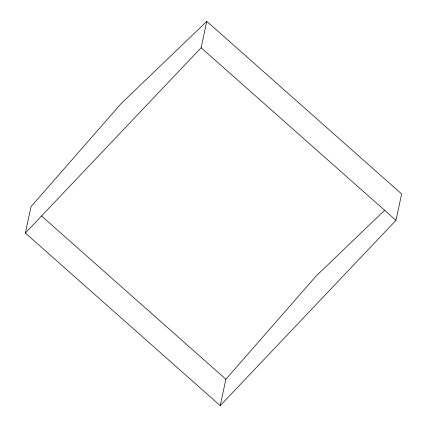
<?xml version="1.0" encoding="UTF-8"?>
<svg xmlns="http://www.w3.org/2000/svg" width="427" height="427" viewBox="0 0 427 427"><rect width="100%" height="100%" fill="white"/><g stroke="black" fill="none" stroke-linecap="round" stroke-linejoin="round"><path stroke-width="0.64" d="M25.364 233.051L31.022 206.663L121.135 103.59L206.78 21.35L401.636 193.949L395.978 220.337L220.22 405.65L25.364 233.051L201.122 47.744L206.78 21.35M220.22 405.65L225.878 379.256L315.991 276.184L384.796 210.116M201.122 47.744L395.978 220.337M41.488 215.929L225.878 379.256"/></g></svg>
